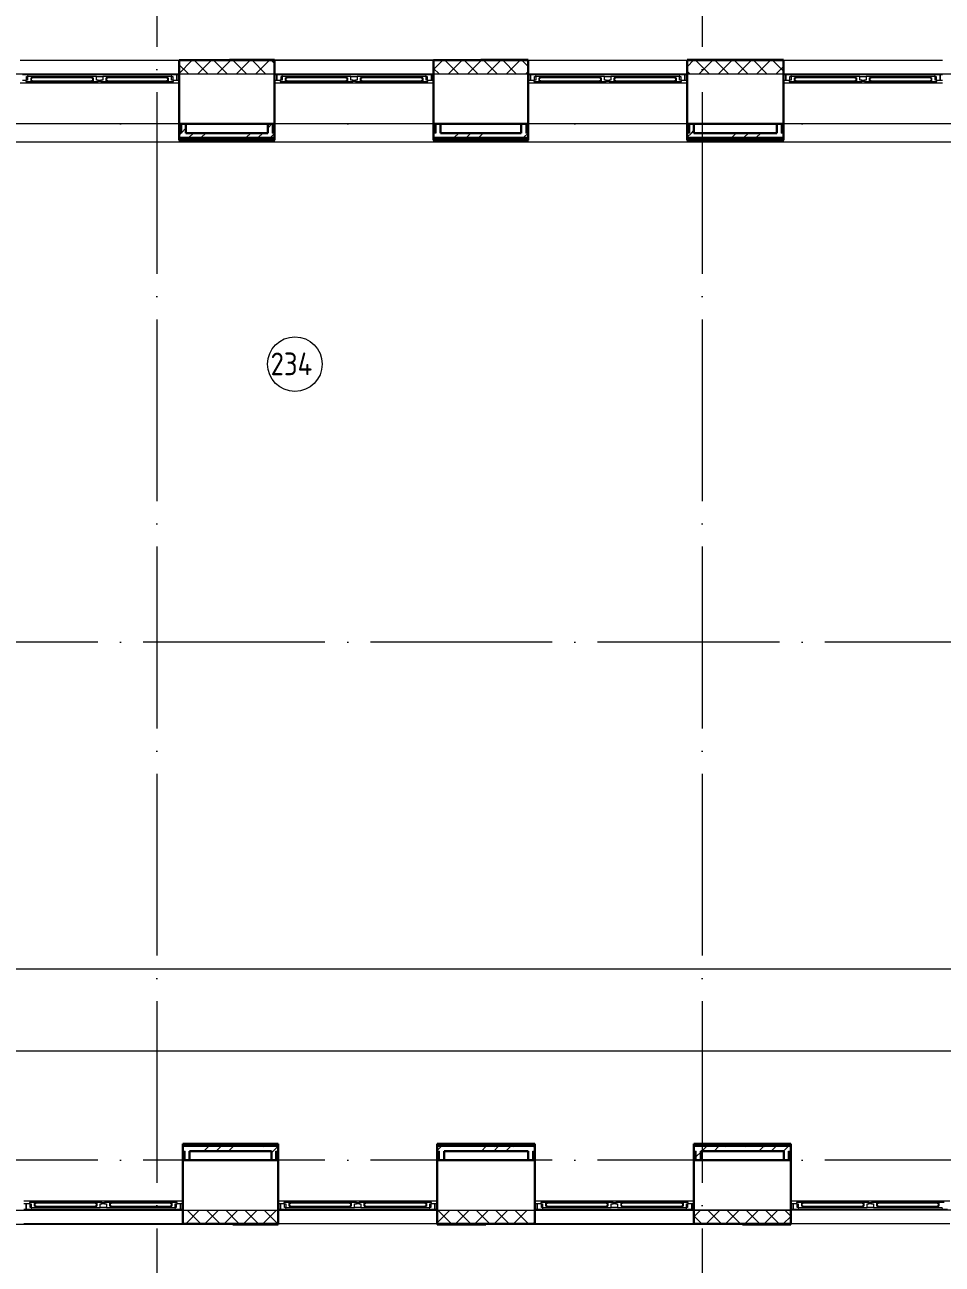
# Model space of a CAD drawing. Header units: millimetres. Extents: x -259793 to 503324, y -44556 to 93494.
# Drawn here: x 142033 to 152127, y 14219 to 27855 of the extents above; entities that cross this region are included whole.
import ezdxf

# ---------------------------------------------------------------- set-up
doc = ezdxf.new("R2010")
doc.units = ezdxf.units.MM
doc.linetypes.add('ADSK_Линия сетки', pattern=[25, 20, -2.5, 0, -2.5])
for name, color, linetype, lineweight in [('_ Окна', 7, 'Continuous', 9), ('Марки помещений', 252, 'Continuous', 20), ('Ограждение', 252, 'Continuous', 9), ('Окна', 252, 'Continuous', 9), ('Оси', 252, 'Continuous', 9), ('Стены внутренние', 7, 'Continuous', 18), ('Стены наружные', 7, 'Continuous', 18), ('Стены штриховка', 7, 'Continuous', 9)]:
    doc.layers.add(name, color=color, linetype=linetype, lineweight=lineweight)
doc.styles.add('GOST Common_2', font='', dxfattribs={"width": 0.9, "height": 250})
doc.styles.get('GOST Common_2').set_extended_font_data('GOST type B')

# ---------------------------------------------------------------- blocks, each defined once
blk = doc.blocks.new('2 этаж')
at = {"layer": '_ Окна', "color": 251, "lineweight": 18, "true_color": 0x636466}
for p, q in [((142055, 28901), (141996, 28901)), ((141996, 28843), (142034, 28843)), ((142054, 28843), (142034, 28843)), ((142034, 28843), (142034, 28826)), ((142034, 28826), (142090, 28826)), ((142042, 28843), (142042, 28884)), ((142042, 28884), (142054, 28884)), ((142054, 28884), (142054, 28843)), ((142104, 28884), (142054, 28884)), ((142060, 28884), (142055, 28901)), ((142090, 28826), (142091, 28827)), ((142091, 28835), (142091, 28867)), ((142091, 28867), (142109, 28867)), ((142109, 28835), (142091, 28835)), ((142091, 28827), (142092, 28826)), ((142092, 28826), (142107, 28826)), ((142109, 28867), (142104, 28884)), ((142107, 28826), (142109, 28835)), ((142761, 28884), (142756, 28867)), ((142756, 28867), (142774, 28867)), ((142774, 28835), (142756, 28835)), ((142756, 28835), (142758, 28826)), ((142758, 28826), (142773, 28826)), ((142811, 28884), (142761, 28884)), ((142773, 28826), (142774, 28827)), ((142774, 28867), (142774, 28835)), ((142774, 28827), (142775, 28826)), ((142775, 28826), (142831, 28826)), ((142811, 28843), (142811, 28884)), ((142831, 28843), (142811, 28843)), ((142831, 28826), (142831, 28843)), ((142881, 28843), (142861, 28843)), ((142861, 28843), (142861, 28826)), ((142861, 28826), (142917, 28826)), ((142881, 28884), (142881, 28843)), ((142931, 28884), (142881, 28884)), ((142917, 28826), (142918, 28827)), ((142918, 28835), (142918, 28867)), ((142918, 28867), (142936, 28867)), ((142936, 28835), (142918, 28835)), ((142918, 28827), (142919, 28826)), ((142919, 28826), (142934, 28826)), ((142936, 28867), (142931, 28884)), ((142934, 28826), (142936, 28835)), ((143588, 28884), (143583, 28867)), ((143583, 28867), (143601, 28867)), ((143601, 28835), (143583, 28835)), ((143583, 28835), (143585, 28826)), ((143585, 28826), (143600, 28826)), ((143638, 28884), (143588, 28884)), ((143600, 28826), (143601, 28827)), ((143601, 28867), (143601, 28835)), ((143601, 28827), (143602, 28826)), ((143602, 28826), (143658, 28826)), ((143637, 28901), (143632, 28884)), ((143696, 28901), (143637, 28901)), ((143638, 28843), (143638, 28884)), ((143638, 28884), (143650, 28884)), ((143658, 28843), (143638, 28843)), ((143650, 28884), (143650, 28843)), ((143658, 28826), (143658, 28843)), ((143658, 28843), (143696, 28843)), ((143696, 28843), (143696, 28901)), ((144855, 28901), (144796, 28901)), ((144796, 28901), (144796, 28843)), ((144796, 28843), (144834, 28843)), ((144854, 28843), (144834, 28843)), ((144834, 28843), (144834, 28826)), ((144834, 28826), (144890, 28826)), ((144842, 28843), (144842, 28884)), ((144842, 28884), (144854, 28884)), ((144854, 28884), (144854, 28843)), ((144904, 28884), (144854, 28884)), ((144860, 28884), (144855, 28901)), ((144890, 28826), (144891, 28827)), ((144891, 28835), (144891, 28867)), ((144891, 28867), (144909, 28867)), ((144909, 28835), (144891, 28835)), ((144891, 28827), (144892, 28826)), ((144892, 28826), (144907, 28826)), ((144909, 28867), (144904, 28884)), ((144907, 28826), (144909, 28835)), ((145561, 28884), (145556, 28867)), ((145556, 28867), (145574, 28867)), ((145574, 28835), (145556, 28835)), ((145556, 28835), (145558, 28826)), ((145558, 28826), (145573, 28826)), ((145611, 28884), (145561, 28884)), ((145573, 28826), (145574, 28827)), ((145574, 28867), (145574, 28835)), ((145574, 28827), (145575, 28826)), ((145575, 28826), (145631, 28826)), ((145611, 28843), (145611, 28884)), ((145631, 28843), (145611, 28843)), ((145631, 28826), (145631, 28843)), ((145681, 28843), (145661, 28843)), ((145661, 28843), (145661, 28826)), ((145661, 28826), (145717, 28826)), ((145681, 28884), (145681, 28843)), ((145731, 28884), (145681, 28884)), ((145717, 28826), (145718, 28827)), ((145718, 28835), (145718, 28867)), ((145718, 28867), (145736, 28867)), ((145736, 28835), (145718, 28835)), ((145718, 28827), (145719, 28826)), ((145719, 28826), (145734, 28826)), ((145736, 28867), (145731, 28884)), ((145734, 28826), (145736, 28835)), ((146388, 28884), (146383, 28867)), ((146383, 28867), (146401, 28867)), ((146401, 28835), (146383, 28835)), ((146383, 28835), (146385, 28826)), ((146385, 28826), (146400, 28826)), ((146438, 28884), (146388, 28884)), ((146400, 28826), (146401, 28827)), ((146401, 28867), (146401, 28835)), ((146401, 28827), (146402, 28826)), ((146402, 28826), (146458, 28826)), ((146437, 28901), (146432, 28884)), ((146496, 28901), (146437, 28901)), ((146438, 28843), (146438, 28884)), ((146438, 28884), (146450, 28884)), ((146458, 28843), (146438, 28843)), ((146450, 28884), (146450, 28843)), ((146458, 28826), (146458, 28843)), ((146458, 28843), (146496, 28843)), ((146496, 28843), (146496, 28901)), ((147645, 28901), (147586, 28901)), ((147586, 28901), (147586, 28843)), ((147586, 28843), (147624, 28843)), ((147644, 28843), (147624, 28843)), ((147624, 28843), (147624, 28826)), ((147624, 28826), (147680, 28826)), ((147632, 28843), (147632, 28884)), ((147632, 28884), (147644, 28884)), ((147644, 28884), (147644, 28843)), ((147694, 28884), (147644, 28884)), ((147650, 28884), (147645, 28901)), ((147680, 28826), (147681, 28827)), ((147681, 28835), (147681, 28867)), ((147681, 28867), (147699, 28867)), ((147699, 28835), (147681, 28835)), ((147681, 28827), (147682, 28826)), ((147682, 28826), (147697, 28826)), ((147699, 28867), (147694, 28884)), ((147697, 28826), (147699, 28835)), ((148351, 28884), (148346, 28867)), ((148346, 28867), (148364, 28867)), ((148364, 28835), (148346, 28835)), ((148346, 28835), (148348, 28826)), ((148348, 28826), (148363, 28826)), ((148401, 28884), (148351, 28884)), ((148363, 28826), (148364, 28827)), ((148364, 28867), (148364, 28835)), ((148364, 28827), (148365, 28826)), ((148365, 28826), (148421, 28826)), ((148401, 28843), (148401, 28884)), ((148421, 28843), (148401, 28843)), ((148421, 28826), (148421, 28843)), ((148471, 28843), (148451, 28843)), ((148451, 28843), (148451, 28826)), ((148451, 28826), (148507, 28826)), ((148471, 28884), (148471, 28843)), ((148521, 28884), (148471, 28884)), ((148507, 28826), (148508, 28827)), ((148508, 28835), (148508, 28867)), ((148508, 28867), (148526, 28867)), ((148526, 28835), (148508, 28835)), ((148508, 28827), (148509, 28826)), ((148509, 28826), (148524, 28826)), ((148526, 28867), (148521, 28884)), ((148524, 28826), (148526, 28835)), ((149178, 28884), (149173, 28867)), ((149173, 28867), (149191, 28867)), ((149191, 28835), (149173, 28835)), ((149173, 28835), (149175, 28826)), ((149175, 28826), (149190, 28826)), ((149228, 28884), (149178, 28884)), ((149190, 28826), (149191, 28827)), ((149191, 28867), (149191, 28835)), ((149191, 28827), (149192, 28826)), ((149192, 28826), (149248, 28826)), ((149227, 28901), (149222, 28884)), ((149286, 28901), (149227, 28901)), ((149228, 28843), (149228, 28884)), ((149228, 28884), (149240, 28884)), ((149248, 28843), (149228, 28843)), ((149240, 28884), (149240, 28843)), ((149248, 28826), (149248, 28843)), ((149248, 28843), (149286, 28843)), ((149286, 28843), (149286, 28901)), ((150455, 28901), (150396, 28901)), ((150396, 28901), (150396, 28843)), ((150396, 28843), (150434, 28843)), ((150454, 28843), (150434, 28843)), ((150434, 28843), (150434, 28826)), ((150434, 28826), (150490, 28826)), ((150442, 28843), (150442, 28884)), ((150442, 28884), (150454, 28884)), ((150454, 28884), (150454, 28843)), ((150504, 28884), (150454, 28884)), ((150460, 28884), (150455, 28901)), ((150490, 28826), (150491, 28827)), ((150491, 28835), (150491, 28867)), ((150491, 28867), (150509, 28867)), ((150509, 28835), (150491, 28835)), ((150491, 28827), (150492, 28826)), ((150492, 28826), (150507, 28826)), ((150509, 28867), (150504, 28884)), ((150507, 28826), (150509, 28835)), ((151161, 28884), (151156, 28867)), ((151156, 28867), (151174, 28867)), ((151174, 28835), (151156, 28835)), ((151156, 28835), (151158, 28826)), ((151158, 28826), (151173, 28826)), ((151211, 28884), (151161, 28884)), ((151173, 28826), (151174, 28827)), ((151174, 28867), (151174, 28835)), ((151174, 28827), (151175, 28826)), ((151175, 28826), (151231, 28826)), ((151211, 28843), (151211, 28884)), ((151231, 28843), (151211, 28843)), ((151231, 28826), (151231, 28843)), ((151281, 28843), (151261, 28843)), ((151261, 28843), (151261, 28826)), ((151261, 28826), (151317, 28826)), ((151281, 28884), (151281, 28843)), ((151331, 28884), (151281, 28884)), ((151317, 28826), (151318, 28827)), ((151318, 28835), (151318, 28867)), ((151318, 28867), (151336, 28867)), ((151336, 28835), (151318, 28835)), ((151318, 28827), (151319, 28826)), ((151319, 28826), (151334, 28826)), ((151336, 28867), (151331, 28884)), ((151334, 28826), (151336, 28835)), ((151988, 28884), (151983, 28867)), ((151983, 28867), (152001, 28867)), ((152001, 28835), (151983, 28835)), ((151983, 28835), (151985, 28826)), ((151985, 28826), (152000, 28826)), ((152038, 28884), (151988, 28884)), ((152000, 28826), (152001, 28827)), ((152001, 28867), (152001, 28835)), ((152001, 28827), (152002, 28826)), ((152002, 28826), (152058, 28826)), ((152037, 28901), (152032, 28884)), ((152096, 28901), (152037, 28901)), ((152038, 28843), (152038, 28884)), ((152038, 28884), (152050, 28884)), ((152058, 28843), (152038, 28843)), ((152050, 28884), (152050, 28843)), ((152058, 28826), (152058, 28843)), ((152058, 28843), (152096, 28843)), ((152096, 28843), (152096, 28901)), ((142074, 16479), (142036, 16479)), ((142036, 16479), (142036, 16421)), ((142036, 16421), (142095, 16421)), ((142130, 16496), (142074, 16496)), ((142074, 16496), (142074, 16479)), ((142074, 16479), (142094, 16479)), ((142082, 16438), (142082, 16479)), ((142094, 16438), (142082, 16438)), ((142094, 16479), (142094, 16438)), ((142094, 16438), (142144, 16438)), ((142095, 16421), (142100, 16438)), ((142131, 16495), (142130, 16496)), ((142132, 16496), (142131, 16495)), ((142131, 16455), (142131, 16487)), ((142131, 16487), (142149, 16487)), ((142149, 16455), (142131, 16455)), ((142147, 16496), (142132, 16496)), ((142144, 16438), (142149, 16455)), ((142149, 16487), (142147, 16496)), ((142798, 16496), (142796, 16487)), ((142796, 16487), (142814, 16487)), ((142814, 16455), (142796, 16455)), ((142796, 16455), (142801, 16438)), ((142813, 16496), (142798, 16496)), ((142801, 16438), (142851, 16438)), ((142814, 16495), (142813, 16496)), ((142815, 16496), (142814, 16495)), ((142814, 16487), (142814, 16455)), ((142871, 16496), (142815, 16496)), ((142851, 16438), (142851, 16479)), ((142851, 16479), (142871, 16479)), ((142871, 16479), (142871, 16496)), ((142957, 16496), (142901, 16496)), ((142901, 16496), (142901, 16479)), ((142901, 16479), (142921, 16479)), ((142921, 16479), (142921, 16438)), ((142921, 16438), (142971, 16438)), ((142958, 16495), (142957, 16496)), ((142959, 16496), (142958, 16495)), ((142958, 16455), (142958, 16487)), ((142958, 16487), (142976, 16487)), ((142976, 16455), (142958, 16455)), ((142974, 16496), (142959, 16496)), ((142971, 16438), (142976, 16455)), ((142976, 16487), (142974, 16496)), ((143625, 16496), (143623, 16487)), ((143623, 16487), (143641, 16487)), ((143641, 16455), (143623, 16455)), ((143623, 16455), (143628, 16438)), ((143640, 16496), (143625, 16496)), ((143628, 16438), (143678, 16438)), ((143641, 16495), (143640, 16496)), ((143642, 16496), (143641, 16495)), ((143641, 16487), (143641, 16455)), ((143698, 16496), (143642, 16496)), ((143672, 16438), (143677, 16421)), ((143677, 16421), (143736, 16421)), ((143678, 16438), (143678, 16479)), ((143678, 16479), (143698, 16479)), ((143690, 16438), (143678, 16438)), ((143690, 16479), (143690, 16438)), ((143698, 16479), (143698, 16496)), ((143736, 16479), (143698, 16479)), ((143736, 16421), (143736, 16479)), ((144874, 16479), (144836, 16479)), ((144836, 16479), (144836, 16421)), ((144836, 16421), (144895, 16421)), ((144930, 16496), (144874, 16496)), ((144874, 16496), (144874, 16479)), ((144874, 16479), (144894, 16479)), ((144882, 16438), (144882, 16479)), ((144894, 16438), (144882, 16438)), ((144894, 16479), (144894, 16438)), ((144894, 16438), (144944, 16438)), ((144895, 16421), (144900, 16438)), ((144931, 16495), (144930, 16496)), ((144932, 16496), (144931, 16495)), ((144931, 16455), (144931, 16487)), ((144931, 16487), (144949, 16487)), ((144949, 16455), (144931, 16455)), ((144947, 16496), (144932, 16496)), ((144944, 16438), (144949, 16455)), ((144949, 16487), (144947, 16496)), ((145598, 16496), (145596, 16487)), ((145596, 16487), (145614, 16487)), ((145614, 16455), (145596, 16455)), ((145596, 16455), (145601, 16438)), ((145613, 16496), (145598, 16496)), ((145601, 16438), (145651, 16438)), ((145614, 16495), (145613, 16496)), ((145615, 16496), (145614, 16495)), ((145614, 16487), (145614, 16455)), ((145671, 16496), (145615, 16496)), ((145651, 16438), (145651, 16479)), ((145651, 16479), (145671, 16479)), ((145671, 16479), (145671, 16496)), ((145757, 16496), (145701, 16496)), ((145701, 16496), (145701, 16479)), ((145701, 16479), (145721, 16479)), ((145721, 16479), (145721, 16438)), ((145721, 16438), (145771, 16438)), ((145758, 16495), (145757, 16496)), ((145759, 16496), (145758, 16495)), ((145758, 16455), (145758, 16487)), ((145758, 16487), (145776, 16487)), ((145776, 16455), (145758, 16455)), ((145774, 16496), (145759, 16496)), ((145771, 16438), (145776, 16455)), ((145776, 16487), (145774, 16496)), ((146425, 16496), (146423, 16487)), ((146423, 16487), (146441, 16487)), ((146441, 16455), (146423, 16455)), ((146423, 16455), (146428, 16438)), ((146440, 16496), (146425, 16496)), ((146428, 16438), (146478, 16438)), ((146441, 16495), (146440, 16496)), ((146442, 16496), (146441, 16495)), ((146441, 16487), (146441, 16455)), ((146498, 16496), (146442, 16496)), ((146472, 16438), (146477, 16421)), ((146477, 16421), (146536, 16421)), ((146478, 16438), (146478, 16479)), ((146478, 16479), (146498, 16479)), ((146490, 16438), (146478, 16438)), ((146490, 16479), (146490, 16438)), ((146498, 16479), (146498, 16496)), ((146536, 16479), (146498, 16479)), ((146536, 16421), (146536, 16479)), ((147699, 16479), (147661, 16479)), ((147661, 16479), (147661, 16421)), ((147661, 16421), (147720, 16421)), ((147755, 16496), (147699, 16496)), ((147699, 16496), (147699, 16479)), ((147699, 16479), (147719, 16479)), ((147707, 16438), (147707, 16479)), ((147719, 16438), (147707, 16438)), ((147719, 16479), (147719, 16438)), ((147719, 16438), (147769, 16438)), ((147720, 16421), (147725, 16438)), ((147756, 16495), (147755, 16496)), ((147757, 16496), (147756, 16495)), ((147756, 16455), (147756, 16487)), ((147756, 16487), (147774, 16487)), ((147774, 16455), (147756, 16455)), ((147772, 16496), (147757, 16496)), ((147769, 16438), (147774, 16455)), ((147774, 16487), (147772, 16496)), ((148423, 16496), (148421, 16487)), ((148421, 16487), (148439, 16487)), ((148439, 16455), (148421, 16455)), ((148421, 16455), (148426, 16438)), ((148438, 16496), (148423, 16496)), ((148426, 16438), (148476, 16438)), ((148439, 16495), (148438, 16496)), ((148440, 16496), (148439, 16495)), ((148439, 16487), (148439, 16455)), ((148496, 16496), (148440, 16496)), ((148476, 16438), (148476, 16479)), ((148476, 16479), (148496, 16479)), ((148496, 16479), (148496, 16496)), ((148582, 16496), (148526, 16496)), ((148526, 16496), (148526, 16479)), ((148526, 16479), (148546, 16479)), ((148546, 16479), (148546, 16438)), ((148546, 16438), (148596, 16438)), ((148583, 16495), (148582, 16496)), ((148584, 16496), (148583, 16495)), ((148583, 16455), (148583, 16487)), ((148583, 16487), (148601, 16487)), ((148601, 16455), (148583, 16455)), ((148599, 16496), (148584, 16496)), ((148596, 16438), (148601, 16455)), ((148601, 16487), (148599, 16496)), ((149250, 16496), (149248, 16487)), ((149248, 16487), (149266, 16487)), ((149266, 16455), (149248, 16455)), ((149248, 16455), (149253, 16438)), ((149265, 16496), (149250, 16496)), ((149253, 16438), (149303, 16438)), ((149266, 16495), (149265, 16496)), ((149267, 16496), (149266, 16495)), ((149266, 16487), (149266, 16455)), ((149323, 16496), (149267, 16496)), ((149297, 16438), (149302, 16421)), ((149302, 16421), (149361, 16421)), ((149303, 16438), (149303, 16479)), ((149303, 16479), (149323, 16479)), ((149315, 16438), (149303, 16438)), ((149315, 16479), (149315, 16438)), ((149323, 16479), (149323, 16496)), ((149361, 16479), (149323, 16479)), ((149361, 16421), (149361, 16479)), ((150514, 16479), (150476, 16479)), ((150476, 16479), (150476, 16421)), ((150476, 16421), (150535, 16421)), ((150570, 16496), (150514, 16496)), ((150514, 16496), (150514, 16479)), ((150514, 16479), (150534, 16479)), ((150522, 16438), (150522, 16479)), ((150534, 16438), (150522, 16438)), ((150534, 16479), (150534, 16438)), ((150534, 16438), (150584, 16438)), ((150535, 16421), (150540, 16438)), ((150571, 16495), (150570, 16496)), ((150572, 16496), (150571, 16495)), ((150571, 16455), (150571, 16487)), ((150571, 16487), (150589, 16487)), ((150589, 16455), (150571, 16455)), ((150587, 16496), (150572, 16496)), ((150584, 16438), (150589, 16455)), ((150589, 16487), (150587, 16496)), ((151238, 16496), (151236, 16487)), ((151236, 16487), (151254, 16487)), ((151254, 16455), (151236, 16455)), ((151236, 16455), (151241, 16438)), ((151253, 16496), (151238, 16496)), ((151241, 16438), (151291, 16438)), ((151254, 16495), (151253, 16496)), ((151255, 16496), (151254, 16495)), ((151254, 16487), (151254, 16455)), ((151311, 16496), (151255, 16496)), ((151291, 16438), (151291, 16479)), ((151291, 16479), (151311, 16479)), ((151311, 16479), (151311, 16496)), ((151397, 16496), (151341, 16496)), ((151341, 16496), (151341, 16479)), ((151341, 16479), (151361, 16479)), ((151361, 16479), (151361, 16438)), ((151361, 16438), (151411, 16438)), ((151398, 16495), (151397, 16496)), ((151399, 16496), (151398, 16495)), ((151398, 16455), (151398, 16487)), ((151398, 16487), (151416, 16487)), ((151416, 16455), (151398, 16455)), ((151414, 16496), (151399, 16496)), ((151411, 16438), (151416, 16455)), ((151416, 16487), (151414, 16496)), ((152065, 16496), (152063, 16487)), ((152063, 16487), (152081, 16487)), ((152081, 16455), (152063, 16455)), ((152063, 16455), (152068, 16438)), ((152080, 16496), (152065, 16496)), ((152068, 16438), (152118, 16438)), ((152081, 16495), (152080, 16496)), ((152082, 16496), (152081, 16495)), ((152081, 16487), (152081, 16455)), ((152138, 16496), (152082, 16496)), ((152112, 16438), (152117, 16421)), ((152117, 16421), (152176, 16421))]:
    blk.add_line(p, q, dxfattribs=at)
at = {"layer": '_ Окна', "color": 251, "true_color": 0x636466}
for p, q in [((142094, 28867), (142091, 28867)), ((142091, 28867), (142091, 28835)), ((142091, 28835), (142094, 28835)), ((142771, 28867), (142094, 28867)), ((142094, 28867), (142094, 28835)), ((142094, 28835), (142094, 28867)), ((142094, 28835), (142771, 28835)), ((142771, 28835), (142771, 28867)), ((142771, 28867), (142771, 28835)), ((142774, 28867), (142771, 28867)), ((142771, 28835), (142774, 28835)), ((142774, 28835), (142774, 28867)), ((142921, 28867), (142918, 28867)), ((142918, 28867), (142918, 28835)), ((142918, 28835), (142921, 28835)), ((143598, 28867), (142921, 28867)), ((142921, 28867), (142921, 28835)), ((142921, 28835), (142921, 28867)), ((142921, 28835), (143598, 28835)), ((143598, 28835), (143598, 28867)), ((143598, 28867), (143598, 28835)), ((143601, 28867), (143598, 28867)), ((143598, 28835), (143601, 28835)), ((143601, 28835), (143601, 28867)), ((143721, 28901), (143696, 28901)), ((143696, 28901), (143696, 28843)), ((143696, 28843), (143721, 28843)), ((144796, 28901), (144771, 28901)), ((144771, 28843), (144796, 28843)), ((144796, 28843), (144796, 28901)), ((144894, 28867), (144891, 28867)), ((144891, 28867), (144891, 28835)), ((144891, 28835), (144894, 28835)), ((145571, 28867), (144894, 28867)), ((144894, 28867), (144894, 28835)), ((144894, 28835), (144894, 28867)), ((144894, 28835), (145571, 28835)), ((145571, 28835), (145571, 28867)), ((145571, 28867), (145571, 28835)), ((145574, 28867), (145571, 28867)), ((145571, 28835), (145574, 28835)), ((145574, 28835), (145574, 28867)), ((145721, 28867), (145718, 28867)), ((145718, 28867), (145718, 28835)), ((145718, 28835), (145721, 28835)), ((146398, 28867), (145721, 28867)), ((145721, 28867), (145721, 28835)), ((145721, 28835), (145721, 28867)), ((145721, 28835), (146398, 28835)), ((146398, 28835), (146398, 28867)), ((146398, 28867), (146398, 28835)), ((146401, 28867), (146398, 28867)), ((146398, 28835), (146401, 28835)), ((146401, 28835), (146401, 28867)), ((146521, 28901), (146496, 28901)), ((146496, 28901), (146496, 28843)), ((146496, 28843), (146521, 28843)), ((147586, 28901), (147561, 28901)), ((147561, 28843), (147586, 28843)), ((147586, 28843), (147586, 28901)), ((147684, 28867), (147681, 28867)), ((147681, 28867), (147681, 28835)), ((147681, 28835), (147684, 28835)), ((148361, 28867), (147684, 28867)), ((147684, 28867), (147684, 28835)), ((147684, 28835), (147684, 28867)), ((147684, 28835), (148361, 28835)), ((148361, 28835), (148361, 28867)), ((148361, 28867), (148361, 28835)), ((148364, 28867), (148361, 28867)), ((148361, 28835), (148364, 28835)), ((148364, 28835), (148364, 28867)), ((148511, 28867), (148508, 28867)), ((148508, 28867), (148508, 28835)), ((148508, 28835), (148511, 28835)), ((149188, 28867), (148511, 28867)), ((148511, 28867), (148511, 28835)), ((148511, 28835), (148511, 28867)), ((148511, 28835), (149188, 28835)), ((149188, 28835), (149188, 28867)), ((149188, 28867), (149188, 28835)), ((149191, 28867), (149188, 28867)), ((149188, 28835), (149191, 28835)), ((149191, 28835), (149191, 28867)), ((149311, 28901), (149286, 28901)), ((149286, 28901), (149286, 28843)), ((149286, 28843), (149311, 28843)), ((150396, 28901), (150371, 28901)), ((150371, 28843), (150396, 28843)), ((150396, 28843), (150396, 28901)), ((150494, 28867), (150491, 28867)), ((150491, 28867), (150491, 28835)), ((150491, 28835), (150494, 28835)), ((151171, 28867), (150494, 28867)), ((150494, 28867), (150494, 28835)), ((150494, 28835), (150494, 28867)), ((150494, 28835), (151171, 28835)), ((151171, 28835), (151171, 28867)), ((151171, 28867), (151171, 28835)), ((151174, 28867), (151171, 28867)), ((151171, 28835), (151174, 28835)), ((151174, 28835), (151174, 28867)), ((151321, 28867), (151318, 28867)), ((151318, 28867), (151318, 28835)), ((151318, 28835), (151321, 28835)), ((151998, 28867), (151321, 28867)), ((151321, 28867), (151321, 28835)), ((151321, 28835), (151321, 28867)), ((151321, 28835), (151998, 28835)), ((151998, 28835), (151998, 28867)), ((151998, 28867), (151998, 28835)), ((152001, 28867), (151998, 28867)), ((151998, 28835), (152001, 28835)), ((152001, 28835), (152001, 28867)), ((152121, 28901), (152096, 28901)), ((152096, 28901), (152096, 28843)), ((152096, 28843), (152121, 28843)), ((142036, 16479), (142011, 16479)), ((142011, 16421), (142036, 16421)), ((142036, 16421), (142036, 16479)), ((142134, 16487), (142131, 16487)), ((142131, 16487), (142131, 16455)), ((142131, 16455), (142134, 16455)), ((142811, 16487), (142134, 16487)), ((142134, 16487), (142134, 16455)), ((142134, 16455), (142134, 16487)), ((142134, 16455), (142811, 16455)), ((142811, 16455), (142811, 16487)), ((142811, 16487), (142811, 16455)), ((142814, 16487), (142811, 16487)), ((142811, 16455), (142814, 16455)), ((142814, 16455), (142814, 16487)), ((142961, 16487), (142958, 16487)), ((142958, 16487), (142958, 16455)), ((142958, 16455), (142961, 16455)), ((143638, 16487), (142961, 16487)), ((142961, 16487), (142961, 16455)), ((142961, 16455), (142961, 16487)), ((142961, 16455), (143638, 16455)), ((143638, 16455), (143638, 16487)), ((143638, 16487), (143638, 16455)), ((143641, 16487), (143638, 16487)), ((143638, 16455), (143641, 16455)), ((143641, 16455), (143641, 16487)), ((143761, 16479), (143736, 16479)), ((143736, 16479), (143736, 16421)), ((143736, 16421), (143761, 16421)), ((144836, 16479), (144811, 16479)), ((144811, 16421), (144836, 16421)), ((144836, 16421), (144836, 16479)), ((144934, 16487), (144931, 16487)), ((144931, 16487), (144931, 16455)), ((144931, 16455), (144934, 16455)), ((145611, 16487), (144934, 16487)), ((144934, 16487), (144934, 16455)), ((144934, 16455), (144934, 16487)), ((144934, 16455), (145611, 16455)), ((145611, 16455), (145611, 16487)), ((145611, 16487), (145611, 16455)), ((145614, 16487), (145611, 16487)), ((145611, 16455), (145614, 16455)), ((145614, 16455), (145614, 16487)), ((145761, 16487), (145758, 16487)), ((145758, 16487), (145758, 16455)), ((145758, 16455), (145761, 16455)), ((146438, 16487), (145761, 16487)), ((145761, 16487), (145761, 16455)), ((145761, 16455), (145761, 16487)), ((145761, 16455), (146438, 16455)), ((146438, 16455), (146438, 16487)), ((146438, 16487), (146438, 16455)), ((146441, 16487), (146438, 16487)), ((146438, 16455), (146441, 16455)), ((146441, 16455), (146441, 16487)), ((146561, 16479), (146536, 16479)), ((146536, 16479), (146536, 16421)), ((146536, 16421), (146561, 16421)), ((147661, 16479), (147636, 16479)), ((147636, 16421), (147661, 16421)), ((147661, 16421), (147661, 16479)), ((147759, 16487), (147756, 16487)), ((147756, 16487), (147756, 16455)), ((147756, 16455), (147759, 16455)), ((148436, 16487), (147759, 16487)), ((147759, 16487), (147759, 16455)), ((147759, 16455), (147759, 16487)), ((147759, 16455), (148436, 16455)), ((148436, 16455), (148436, 16487)), ((148436, 16487), (148436, 16455)), ((148439, 16487), (148436, 16487)), ((148436, 16455), (148439, 16455)), ((148439, 16455), (148439, 16487)), ((148586, 16487), (148583, 16487)), ((148583, 16487), (148583, 16455)), ((148583, 16455), (148586, 16455)), ((149263, 16487), (148586, 16487)), ((148586, 16487), (148586, 16455)), ((148586, 16455), (148586, 16487)), ((148586, 16455), (149263, 16455)), ((149263, 16455), (149263, 16487)), ((149263, 16487), (149263, 16455)), ((149266, 16487), (149263, 16487)), ((149263, 16455), (149266, 16455)), ((149266, 16455), (149266, 16487)), ((149386, 16479), (149361, 16479)), ((149361, 16479), (149361, 16421)), ((149361, 16421), (149386, 16421)), ((150476, 16479), (150451, 16479)), ((150451, 16421), (150476, 16421)), ((150476, 16421), (150476, 16479)), ((150574, 16487), (150571, 16487)), ((150571, 16487), (150571, 16455)), ((150571, 16455), (150574, 16455)), ((151251, 16487), (150574, 16487)), ((150574, 16487), (150574, 16455)), ((150574, 16455), (150574, 16487)), ((150574, 16455), (151251, 16455)), ((151251, 16455), (151251, 16487)), ((151251, 16487), (151251, 16455)), ((151254, 16487), (151251, 16487)), ((151251, 16455), (151254, 16455)), ((151254, 16455), (151254, 16487)), ((151401, 16487), (151398, 16487)), ((151398, 16487), (151398, 16455)), ((151398, 16455), (151401, 16455)), ((152078, 16487), (151401, 16487)), ((151401, 16487), (151401, 16455)), ((151401, 16455), (151401, 16487)), ((151401, 16455), (152078, 16455)), ((152078, 16455), (152078, 16487)), ((152078, 16487), (152078, 16455)), ((152081, 16487), (152078, 16487)), ((152078, 16455), (152081, 16455)), ((152081, 16455), (152081, 16487))]:
    blk.add_line(p, q, dxfattribs=at)
at = {"layer": 'Марки помещений', "color": 251, "true_color": 0x636466}
blk.add_circle((144995, 25719), 300, dxfattribs=at)
at = {"layer": 'Ограждение', "color": 251, "true_color": 0x636466}
for p, q in [((143721, 28811), (141971, 28811)), ((146521, 28811), (144771, 28811)), ((149311, 28811), (147561, 28811)), ((152121, 28811), (150371, 28811)), ((143721, 28361), (141971, 28361)), ((146521, 28361), (144771, 28361)), ((149311, 28361), (147561, 28361)), ((152121, 28361), (150371, 28361)), ((158366, 28161), (138751, 28161)), ((143721, 28161), (141971, 28161)), ((143721, 28181), (143721, 28161)), ((144771, 28161), (144771, 28181)), ((146521, 28161), (144771, 28161)), ((146521, 28181), (146521, 28161)), ((147561, 28161), (147561, 28181)), ((149311, 28161), (147561, 28161)), ((149311, 28181), (149311, 28161)), ((150371, 28161), (150371, 28181)), ((152121, 28161), (150371, 28161)), ((152841, 19061), (139936, 19061)), ((152841, 18161), (138751, 18161)), ((143761, 16511), (142011, 16511)), ((146561, 16511), (144811, 16511)), ((149386, 16511), (147636, 16511)), ((152201, 16511), (150451, 16511))]:
    blk.add_line(p, q, dxfattribs=at)
at = {"layer": 'Окна', "color": 251, "true_color": 0x636466}
for p, q in [((143637, 28901), (142055, 28901)), ((142090, 28826), (142092, 28826)), ((142761, 28884), (142104, 28884)), ((142107, 28826), (142758, 28826)), ((142773, 28826), (142775, 28826)), ((142811, 28884), (142881, 28884)), ((142831, 28843), (142861, 28843)), ((142861, 28826), (142831, 28826)), ((142917, 28826), (142919, 28826)), ((143588, 28884), (142931, 28884)), ((142934, 28826), (143585, 28826)), ((143600, 28826), (143602, 28826)), ((146437, 28901), (144855, 28901)), ((144890, 28826), (144892, 28826)), ((145561, 28884), (144904, 28884)), ((144907, 28826), (145558, 28826)), ((145573, 28826), (145575, 28826)), ((145611, 28884), (145681, 28884)), ((145631, 28843), (145661, 28843)), ((145661, 28826), (145631, 28826)), ((145717, 28826), (145719, 28826)), ((146388, 28884), (145731, 28884)), ((145734, 28826), (146385, 28826)), ((146400, 28826), (146402, 28826)), ((149227, 28901), (147645, 28901)), ((147680, 28826), (147682, 28826)), ((148351, 28884), (147694, 28884)), ((147697, 28826), (148348, 28826)), ((148363, 28826), (148365, 28826)), ((148401, 28884), (148471, 28884)), ((148421, 28843), (148451, 28843)), ((148451, 28826), (148421, 28826)), ((148507, 28826), (148509, 28826)), ((149178, 28884), (148521, 28884)), ((148524, 28826), (149175, 28826)), ((149190, 28826), (149192, 28826)), ((152037, 28901), (150455, 28901)), ((150490, 28826), (150492, 28826)), ((151161, 28884), (150504, 28884)), ((150507, 28826), (151158, 28826)), ((151173, 28826), (151175, 28826)), ((151211, 28884), (151281, 28884)), ((151231, 28843), (151261, 28843)), ((151261, 28826), (151231, 28826)), ((151317, 28826), (151319, 28826)), ((151988, 28884), (151331, 28884)), ((151334, 28826), (151985, 28826)), ((152000, 28826), (152002, 28826)), ((142095, 16421), (143677, 16421)), ((142132, 16496), (142130, 16496)), ((142144, 16438), (142801, 16438)), ((142798, 16496), (142147, 16496)), ((142815, 16496), (142813, 16496)), ((142921, 16438), (142851, 16438)), ((142871, 16496), (142901, 16496)), ((142901, 16479), (142871, 16479)), ((142959, 16496), (142957, 16496)), ((142971, 16438), (143628, 16438)), ((143625, 16496), (142974, 16496)), ((143642, 16496), (143640, 16496)), ((144895, 16421), (146477, 16421)), ((144932, 16496), (144930, 16496)), ((144944, 16438), (145601, 16438)), ((145598, 16496), (144947, 16496)), ((145615, 16496), (145613, 16496)), ((145721, 16438), (145651, 16438)), ((145671, 16496), (145701, 16496)), ((145701, 16479), (145671, 16479)), ((145759, 16496), (145757, 16496)), ((145771, 16438), (146428, 16438)), ((146425, 16496), (145774, 16496)), ((146442, 16496), (146440, 16496)), ((147720, 16421), (149302, 16421)), ((147757, 16496), (147755, 16496)), ((147769, 16438), (148426, 16438)), ((148423, 16496), (147772, 16496)), ((148440, 16496), (148438, 16496)), ((148546, 16438), (148476, 16438)), ((148496, 16496), (148526, 16496)), ((148526, 16479), (148496, 16479)), ((148584, 16496), (148582, 16496)), ((148596, 16438), (149253, 16438)), ((149250, 16496), (148599, 16496)), ((149267, 16496), (149265, 16496)), ((150535, 16421), (152117, 16421)), ((150572, 16496), (150570, 16496)), ((150584, 16438), (151241, 16438)), ((151238, 16496), (150587, 16496)), ((151255, 16496), (151253, 16496)), ((151361, 16438), (151291, 16438)), ((151311, 16496), (151341, 16496)), ((151341, 16479), (151311, 16479)), ((151399, 16496), (151397, 16496)), ((151411, 16438), (152068, 16438)), ((152065, 16496), (151414, 16496)), ((152082, 16496), (152080, 16496))]:
    blk.add_line(p, q, dxfattribs=at)
at = {"layer": 'Оси', "color": 251, "linetype": 'ADSK_Линия сетки', "ltscale": 100, "true_color": 0x636466}
for p, q in [((143476, 33711), (143476, -30995)), ((149476, 33711), (149476, -32265)), ((165326, 28361), (93604, 28361)), ((165326, 22661), (93566, 22661)), ((165326, 16961), (93604, 16961))]:
    blk.add_line(p, q, dxfattribs=at)
at = {"layer": 'Стены внутренние', "color": 251, "true_color": 0x636466}
for p, q in [((141971, 29063), (143721, 29063)), ((144771, 29063), (146521, 29063)), ((147561, 29063), (149311, 29063)), ((150371, 29063), (152121, 29063)), ((137721, 28911), (161826, 28911)), ((138076, 16411), (150451, 16411)), ((143761, 16411), (149386, 16411)), ((156051, 16411), (149386, 16411)), ((143761, 16259), (142011, 16259)), ((146561, 16259), (144811, 16259)), ((149386, 16259), (147636, 16259)), ((152201, 16259), (150451, 16259))]:
    blk.add_line(p, q, dxfattribs=at)
at = {"layer": 'Стены внутренние', "color": 251, "lineweight": 30, "true_color": 0x636466}
for p, q in [((143721, 28361), (143721, 29063)), ((143721, 29063), (144771, 29063)), ((144771, 28361), (144771, 29063)), ((146521, 28361), (146521, 29063)), ((146521, 29063), (147561, 29063)), ((147561, 28361), (147561, 29063)), ((149311, 28361), (149311, 29063)), ((149311, 29063), (150371, 29063)), ((150371, 28361), (150371, 29063)), ((144696, 28361), (143796, 28361)), ((147486, 28361), (146596, 28361)), ((150296, 28361), (149386, 28361)), ((143761, 16961), (143761, 16259)), ((143836, 16961), (144736, 16961)), ((144811, 16961), (144811, 16259)), ((146561, 16961), (146561, 16259)), ((146636, 16961), (147561, 16961)), ((147636, 16961), (147636, 16259)), ((149386, 16961), (149386, 16259)), ((149461, 16961), (150376, 16961)), ((150451, 16961), (150451, 16259)), ((143761, 16259), (144811, 16259)), ((147096, 16259), (147636, 16259)), ((150451, 16259), (149386, 16259))]:
    blk.add_line(p, q, dxfattribs=at)
at = {"layer": 'Стены внутренние', "color": 251, "linetype": 'Continuous', "lineweight": 9, "true_color": 0x636466}
for p, q in [((143721, 28916), (143865, 29061)), ((144037, 28911), (143887, 29061)), ((143927, 28911), (144077, 29061)), ((143941, 29063), (143940, 29061)), ((144249, 28911), (144099, 29061)), ((144140, 28911), (144290, 29061)), ((144175, 29063), (144174, 29061)), ((144461, 28911), (144311, 29061)), ((144352, 28911), (144502, 29061)), ((144673, 28911), (144523, 29061)), ((144564, 28911), (144714, 29061)), ((144619, 29061), (144618, 29063)), ((144769, 29027), (144735, 29061)), ((146521, 28959), (146623, 29061)), ((146795, 28911), (146645, 29061)), ((146685, 28911), (146835, 29061)), ((147007, 28911), (146857, 29061)), ((146897, 28911), (147047, 29061)), ((146991, 29063), (146990, 29061)), ((147219, 28911), (147069, 29061)), ((147082, 29061), (147081, 29063)), ((147109, 28911), (147259, 29061)), ((147431, 28911), (147281, 29061)), ((147322, 28911), (147472, 29061)), ((147559, 28995), (147493, 29061)), ((149313, 28993), (149381, 29061)), ((149552, 28911), (149402, 29061)), ((149443, 28911), (149593, 29061)), ((149455, 29063), (149453, 29061)), ((149765, 28911), (149615, 29061)), ((149655, 28911), (149805, 29061)), ((149977, 28911), (149827, 29061)), ((149867, 28911), (150017, 29061)), ((149898, 29061), (149897, 29063)), ((150189, 28911), (150039, 29061)), ((150079, 28911), (150229, 29061)), ((150371, 28941), (150251, 29061)), ((143825, 28911), (143723, 29013)), ((146583, 28911), (146521, 28972)), ((147534, 28911), (147561, 28938)), ((149313, 29021), (149311, 29017)), ((149340, 28911), (149311, 28940)), ((150291, 28911), (150369, 28988)), ((143793, 16261), (143943, 16411)), ((143959, 16261), (143809, 16411)), ((144005, 16261), (144155, 16411)), ((144171, 16261), (144021, 16411)), ((144217, 16261), (144367, 16411)), ((144383, 16261), (144233, 16411)), ((144430, 16261), (144580, 16411)), ((144595, 16261), (144445, 16411)), ((144642, 16261), (144792, 16411)), ((144808, 16261), (144658, 16411)), ((146563, 16273), (146701, 16411)), ((146717, 16261), (146567, 16411)), ((146763, 16261), (146913, 16411)), ((146929, 16261), (146779, 16411)), ((146975, 16261), (147125, 16411)), ((147141, 16261), (146991, 16411)), ((147187, 16261), (147337, 16411)), ((147353, 16261), (147203, 16411)), ((147399, 16261), (147549, 16411)), ((147565, 16261), (147415, 16411)), ((147636, 16402), (147627, 16411)), ((149386, 16338), (149459, 16411)), ((149521, 16261), (149671, 16411)), ((149687, 16261), (149537, 16411)), ((149733, 16261), (149883, 16411)), ((149899, 16261), (149749, 16411)), ((149945, 16261), (150095, 16411)), ((150111, 16261), (149961, 16411)), ((150157, 16261), (150307, 16411)), ((150323, 16261), (150173, 16411)), ((150451, 16345), (150385, 16411)), ((144384, 16259), (144383, 16261)), ((146639, 16261), (146638, 16259)), ((146848, 16259), (146847, 16261)), ((147612, 16261), (147634, 16283)), ((149474, 16261), (149386, 16349)), ((149388, 16330), (149386, 16333)), ((149454, 16261), (149453, 16259)), ((149664, 16259), (149662, 16261)), ((150369, 16261), (150451, 16342))]:
    blk.add_line(p, q, dxfattribs=at)
at = {"layer": 'Стены наружные', "color": 251, "lineweight": 30, "true_color": 0x636466}
for p, q in [((144771, 29068), (144276, 29068)), ((144276, 29068), (144276, 29063)), ((144771, 29068), (144771, 29063)), ((147041, 29068), (147561, 29068)), ((147041, 29068), (147041, 29063)), ((147561, 29068), (147561, 29063)), ((149311, 29068), (149311, 29063)), ((149311, 29068), (150371, 29068)), ((150371, 29068), (150371, 29063)), ((143721, 28186), (143721, 28361)), ((143796, 28361), (143721, 28361)), ((143796, 28361), (143796, 28261)), ((143796, 28261), (144696, 28261)), ((144696, 28261), (144696, 28361)), ((144771, 28361), (144696, 28361)), ((144771, 28361), (144771, 28186)), ((146521, 28186), (146521, 28361)), ((146596, 28361), (146521, 28361)), ((146596, 28361), (146596, 28261)), ((146596, 28261), (147486, 28261)), ((147486, 28261), (147486, 28361)), ((147561, 28361), (147486, 28361)), ((147561, 28361), (147561, 28186)), ((149311, 28186), (149311, 28361)), ((149386, 28361), (149311, 28361)), ((149386, 28361), (149386, 28261)), ((149386, 28261), (150296, 28261)), ((150296, 28261), (150296, 28361)), ((150371, 28361), (150296, 28361)), ((150371, 28361), (150371, 28186)), ((143721, 28181), (143721, 28186)), ((143721, 28181), (144771, 28181)), ((144771, 28181), (144771, 28186)), ((146521, 28181), (146521, 28186)), ((146521, 28181), (147561, 28181)), ((147561, 28181), (147561, 28186)), ((149311, 28181), (149311, 28186)), ((149311, 28181), (150371, 28181)), ((150371, 28181), (150371, 28186)), ((144811, 17141), (143761, 17141)), ((143761, 16961), (143761, 17141)), ((143836, 17061), (144736, 17061)), ((143836, 17061), (143836, 16961)), ((144736, 16961), (144736, 17061)), ((144811, 17141), (144811, 16961)), ((147636, 17141), (146561, 17141)), ((146561, 16961), (146561, 17141)), ((146636, 17061), (147561, 17061)), ((146636, 17061), (146636, 16961)), ((147561, 16961), (147561, 17061)), ((147636, 17141), (147636, 16961)), ((150451, 17141), (149386, 17141)), ((149386, 16961), (149386, 17141)), ((150376, 17061), (149461, 17061)), ((149461, 17061), (149461, 16961)), ((150376, 16961), (150376, 17061)), ((150451, 17141), (150451, 16961)), ((143761, 16961), (143836, 16961)), ((144736, 16961), (144811, 16961)), ((146561, 16961), (146636, 16961)), ((147561, 16961), (147636, 16961)), ((149386, 16961), (149461, 16961)), ((150376, 16961), (150451, 16961)), ((144811, 16258), (144311, 16258)), ((144311, 16258), (144311, 16253)), ((144311, 16253), (144811, 16253)), ((144811, 16258), (144811, 16253)), ((146561, 16259), (147096, 16259)), ((146561, 16259), (146561, 16254)), ((147096, 16254), (146561, 16254)), ((147096, 16259), (147096, 16254)), ((150451, 16258), (149921, 16258)), ((149921, 16258), (149921, 16253)), ((149921, 16253), (150451, 16253)), ((150451, 16258), (150451, 16253))]:
    blk.add_line(p, q, dxfattribs=at)
at = {"layer": 'Стены наружные', "color": 251, "linetype": 'Continuous', "lineweight": 9, "true_color": 0x636466}
for p, q in [((144618, 29063), (144615, 29068)), ((147081, 29063), (147078, 29068)), ((149458, 29068), (149455, 29063)), ((149543, 29066), (149542, 29068)), ((149809, 29068), (149808, 29065)), ((149897, 29063), (149894, 29068)), ((143721, 28280), (143734, 28293)), ((143721, 28238), (143744, 28261)), ((143734, 28293), (143746, 28305)), ((143746, 28263), (143796, 28313)), ((143829, 28211), (143879, 28261)), ((143964, 28211), (144014, 28261)), ((144458, 28211), (144508, 28261)), ((144592, 28211), (144642, 28261)), ((144696, 28314), (144742, 28361)), ((144727, 28211), (144771, 28254)), ((144762, 28261), (144771, 28269)), ((146521, 28322), (146534, 28335)), ((146534, 28335), (146546, 28347)), ((146748, 28211), (146798, 28261)), ((146882, 28211), (146932, 28261)), ((147017, 28211), (147067, 28261)), ((147511, 28211), (147561, 28261)), ((147536, 28277), (147549, 28289)), ((147549, 28289), (147561, 28302)), ((149311, 28355), (149317, 28361)), ((149311, 28214), (149357, 28261)), ((149357, 28261), (149386, 28289)), ((149801, 28211), (149851, 28261)), ((149936, 28211), (149986, 28261)), ((150071, 28211), (150121, 28261)), ((150346, 28329), (150359, 28341)), ((150359, 28341), (150371, 28354)), ((143839, 28186), (143851, 28198)), ((143851, 28198), (143864, 28211)), ((144046, 28181), (144051, 28186)), ((144051, 28186), (144063, 28198)), ((144063, 28198), (144076, 28211)), ((144263, 28186), (144276, 28198)), ((144276, 28198), (144288, 28211)), ((144470, 28181), (144475, 28186)), ((144475, 28186), (144488, 28198)), ((144488, 28198), (144500, 28211)), ((144687, 28186), (144700, 28198)), ((144700, 28198), (144712, 28211)), ((146592, 28181), (146597, 28186)), ((146597, 28186), (146609, 28198)), ((146609, 28198), (146622, 28211)), ((146809, 28186), (146821, 28198)), ((146821, 28198), (146834, 28211)), ((147016, 28181), (147021, 28186)), ((147021, 28186), (147033, 28198)), ((147033, 28198), (147046, 28211)), ((147233, 28186), (147245, 28198)), ((147245, 28198), (147258, 28211)), ((147440, 28181), (147445, 28186)), ((147445, 28186), (147458, 28198)), ((147458, 28198), (147470, 28211)), ((149354, 28186), (149367, 28198)), ((149367, 28198), (149379, 28211)), ((149561, 28181), (149566, 28186)), ((149566, 28186), (149579, 28198)), ((149579, 28198), (149591, 28211)), ((149779, 28186), (149791, 28198)), ((149791, 28198), (149804, 28211)), ((149986, 28181), (149991, 28186)), ((149991, 28186), (150003, 28198)), ((150003, 28198), (150016, 28211)), ((150203, 28186), (150215, 28198)), ((150215, 28198), (150228, 28211)), ((143795, 17111), (143807, 17123)), ((143807, 17123), (143820, 17136)), ((143994, 17061), (144044, 17111)), ((144007, 17111), (144019, 17123)), ((144019, 17123), (144032, 17136)), ((144032, 17136), (144037, 17141)), ((144129, 17061), (144179, 17111)), ((144219, 17111), (144231, 17123)), ((144231, 17123), (144244, 17136)), ((144264, 17061), (144314, 17111)), ((144431, 17111), (144444, 17123)), ((144444, 17123), (144456, 17136)), ((144456, 17136), (144461, 17141)), ((144643, 17111), (144656, 17123)), ((144656, 17123), (144668, 17136)), ((144736, 17039), (144757, 17061)), ((144757, 17061), (144807, 17111)), ((144786, 17041), (144799, 17054)), ((144799, 17054), (144805, 17061)), ((146561, 17119), (146565, 17123)), ((146561, 17068), (146604, 17111)), ((146565, 17123), (146577, 17136)), ((146577, 17136), (146582, 17141)), ((146765, 17111), (146777, 17123)), ((146777, 17123), (146790, 17136)), ((146977, 17111), (146989, 17123)), ((146989, 17123), (147002, 17136)), ((147002, 17136), (147007, 17141)), ((147047, 17061), (147097, 17111)), ((147182, 17061), (147232, 17111)), ((147189, 17111), (147201, 17123)), ((147201, 17123), (147214, 17136)), ((147317, 17061), (147367, 17111)), ((147401, 17111), (147413, 17123)), ((147413, 17123), (147426, 17136)), ((147426, 17136), (147431, 17141)), ((147613, 17111), (147626, 17123)), ((147626, 17123), (147636, 17134)), ((149386, 17109), (149387, 17111)), ((149411, 17000), (149461, 17050)), ((149472, 17061), (149522, 17111)), ((149522, 17111), (149535, 17123)), ((149535, 17123), (149547, 17136)), ((149547, 17136), (149552, 17141)), ((149607, 17061), (149657, 17111)), ((149734, 17111), (149747, 17123)), ((149747, 17123), (149759, 17136)), ((149947, 17111), (149959, 17123)), ((149959, 17123), (149972, 17136)), ((149972, 17136), (149977, 17141)), ((150101, 17061), (150151, 17111)), ((150159, 17111), (150171, 17123)), ((150171, 17123), (150184, 17136)), ((150236, 17061), (150286, 17111)), ((150371, 17111), (150383, 17123)), ((150371, 17061), (150421, 17111)), ((150383, 17123), (150396, 17136)), ((150396, 17136), (150401, 17141)), ((149386, 16975), (149399, 16987)), ((149399, 16987), (149411, 17000)), ((150433, 16961), (150439, 16966)), ((150439, 16966), (150451, 16979)), ((144388, 16253), (144385, 16258)), ((146638, 16259), (146635, 16254)), ((146851, 16254), (146848, 16259))]:
    blk.add_line(p, q, dxfattribs=at)
at = {"layer": 'Стены наружные', "color": 251, "true_color": 0x636466}
for p, q in [((144771, 29068), (147036, 29068)), ((147036, 29063), (147036, 29068)), ((141471, 16258), (144296, 16258)), ((144296, 16253), (141471, 16253)), ((144296, 16253), (144296, 16258)), ((147096, 16253), (146561, 16253)), ((147115, 16254), (147115, 16259)), ((149921, 16254), (147115, 16254))]:
    blk.add_line(p, q, dxfattribs=at)
at = {"layer": 'Стены штриховка', "color": 251, "true_color": 0x636466}
for p, q in [((143723, 28987), (143723, 29061)), ((143723, 29061), (144769, 29061)), ((144769, 29061), (144769, 28987)), ((146523, 28987), (146523, 29061)), ((146523, 29061), (147559, 29061)), ((147559, 29061), (147559, 28987)), ((149313, 28987), (149313, 29061)), ((149313, 29061), (150369, 29061)), ((149841, 29068), (149841, 29063)), ((150369, 29061), (150369, 28987)), ((143721, 28987), (143723, 28987)), ((144769, 28987), (144771, 28987)), ((146521, 28987), (146523, 28987)), ((147559, 28987), (147561, 28987)), ((149311, 28987), (149313, 28987)), ((150369, 28987), (150371, 28987)), ((143746, 28261), (143721, 28261)), ((143734, 28361), (143734, 28261)), ((143746, 28361), (143746, 28261)), ((144746, 28361), (144746, 28261)), ((144771, 28261), (144746, 28261)), ((144759, 28361), (144759, 28261)), ((146546, 28261), (146521, 28261)), ((146534, 28361), (146534, 28261)), ((146546, 28361), (146546, 28261)), ((147536, 28361), (147536, 28261)), ((147561, 28261), (147536, 28261)), ((147549, 28361), (147549, 28261)), ((149336, 28261), (149311, 28261)), ((149324, 28361), (149324, 28261)), ((149336, 28361), (149336, 28261)), ((150346, 28361), (150346, 28261)), ((150371, 28261), (150346, 28261)), ((150359, 28361), (150359, 28261)), ((144771, 28211), (143721, 28211)), ((144771, 28198), (143721, 28198)), ((144771, 28186), (143721, 28186)), ((143721, 28186), (144771, 28186)), ((147561, 28211), (146521, 28211)), ((147561, 28198), (146521, 28198)), ((147561, 28186), (146521, 28186)), ((146521, 28186), (147561, 28186)), ((150371, 28211), (149311, 28211)), ((150371, 28198), (149311, 28198)), ((150371, 28186), (149311, 28186)), ((149311, 28186), (150371, 28186)), ((143761, 17136), (144811, 17136)), ((144811, 17136), (143761, 17136)), ((144811, 17123), (143761, 17123)), ((144811, 17111), (143761, 17111)), ((143761, 17061), (143786, 17061)), ((143774, 16961), (143774, 17061)), ((143786, 16961), (143786, 17061)), ((144786, 16961), (144786, 17061)), ((144786, 17061), (144811, 17061)), ((144799, 16961), (144799, 17061)), ((146561, 17136), (147636, 17136)), ((147636, 17136), (146561, 17136)), ((147636, 17123), (146561, 17123)), ((147636, 17111), (146561, 17111)), ((146561, 17061), (146586, 17061)), ((146574, 16961), (146574, 17061)), ((146586, 16961), (146586, 17061)), ((147611, 16961), (147611, 17061)), ((147611, 17061), (147636, 17061)), ((147624, 16961), (147624, 17061)), ((149386, 17136), (150451, 17136)), ((150451, 17136), (149386, 17136)), ((150451, 17123), (149386, 17123)), ((150451, 17111), (149386, 17111)), ((149386, 17061), (149411, 17061)), ((149399, 16961), (149399, 17061)), ((149411, 16961), (149411, 17061)), ((150426, 16961), (150426, 17061)), ((150426, 17061), (150451, 17061)), ((150439, 16961), (150439, 17061)), ((143763, 16335), (143761, 16335)), ((143763, 16261), (143763, 16335)), ((144809, 16261), (143763, 16261)), ((144811, 16335), (144809, 16335)), ((144809, 16335), (144809, 16261)), ((146563, 16335), (146561, 16335)), ((146563, 16261), (146563, 16335)), ((147634, 16261), (146563, 16261)), ((147636, 16335), (147634, 16335)), ((147634, 16335), (147634, 16261)), ((149388, 16335), (149386, 16335)), ((149388, 16261), (149388, 16335)), ((150449, 16261), (149388, 16261)), ((150451, 16335), (150449, 16335)), ((150449, 16335), (150449, 16261))]:
    blk.add_line(p, q, dxfattribs=at)
at = {"layer": 'Марки помещений', "color": 251, "true_color": 0x636466, "style": 'GOST Common_2', "width": 0.9}
blk.add_text('234', height=250, dxfattribs=at).set_placement((144727, 25596))

msp = doc.modelspace()

# ---------------------------------------------------------------- block references
msp.add_blockref('2 этаж', (10, -1596.55941))

doc.saveas('drawing.dxf')
